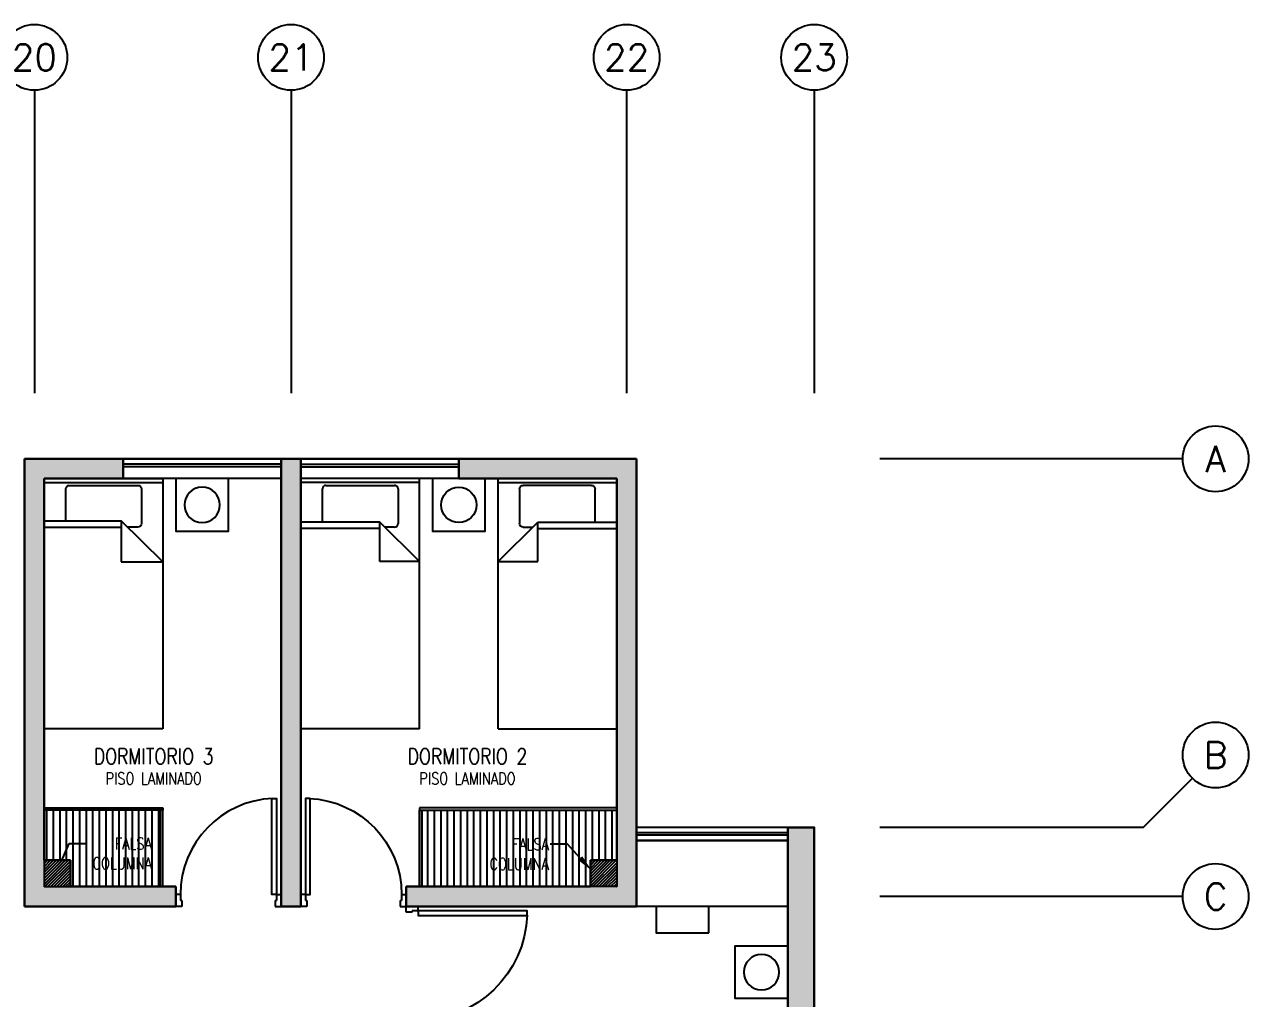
# Model space of a CAD drawing. Header units: millimetres. Extents: x 98 to 155, y -181 to 127.
# Drawn here: x 145.69 to 154.99, y 71.45 to 78.85 of the extents above; entities that cross this region are included whole.
import ezdxf
from ezdxf import colors
from ezdxf.entities.mleader import LeaderData, LeaderLine
from ezdxf.enums import TextEntityAlignment as Align
from ezdxf.math import Vec2, Vec3

# ---------------------------------------------------------------- set-up
doc = ezdxf.new("R2010")
doc.units = ezdxf.units.MM
doc.header["$LTSCALE"] = 15
for name, pattern in [('HIDDEN2', [0.1875, 0.125, -0.0625]), ('PHANTOM', [63.5, 31.75, -6.35, 6.35, -6.35, 6.35, -6.35]), ('PHANTOM2', [1.25, 0.625, -0.125, 0.125, -0.125, 0.125, -0.125]), ('X-REF_DP_Arquitectura$0$HIDDEN', [0.375, 0.25, -0.125])]:
    doc.linetypes.add(name, pattern=pattern)
doc.layers.get('0').update_dxf_attribs({"color": 250})
for name, color, linetype in [('A-COTAS EXT', 250, 'Continuous'), ('A-EJES', 250, 'PHANTOM'), ('A-HATCH', 250, 'Continuous'), ('A-MOBILIARIO', 250, 'Continuous'), ('A-MURO BAJO', 250, 'Continuous'), ('A-TEXTO-ACABADO PISO', 250, 'Continuous'), ('A_50_TextoAmbiente', 252, 'Continuous'), ('A_50_TextoIndicaciones', 250, 'Continuous'), ('A_50_Vigas', 250, 'X-REF_DP_Arquitectura$0$HIDDEN'), ('A_60_HatchEstructuras', 250, 'Continuous'), ('DLP_MOBILIARIO FIJO', 250, 'Continuous')]:
    doc.layers.add(name, color=color, linetype=linetype)
doc.layers.add('A-MUROS', color=252, linetype='Continuous', lineweight=30)
doc.layers.add('A_20_Estructuras', color=250, linetype='Continuous', lineweight=18)
doc.styles.add('ROMANS', font='romans.shx', dxfattribs={"width": 0.8})

# ---------------------------------------------------------------- blocks, each defined once
blk = doc.blocks.new('EF-P2-P4')
at = {"layer": 'A_60_HatchEstructuras'}
h = blk.add_hatch(color=256, dxfattribs=at)
h.dxf.hatch_style = 1
h.paths.add_polyline_path([(47.35, 0), (46, 0), (46, -0.15), (47.2, -0.15), (47.2, -3.25), (45.6, -3.25), (45.6, -3.4), (47.35, -3.4)])
h.paths.add_polyline_path([(44.8, 0), (44.65, 0), (44.65, -3.4), (44.8, -3.4)])
h.paths.add_polyline_path([(43.85, -3.25), (42.85, -3.25), (42.85, -0.15), (43.45, -0.15), (43.45, 0), (42.7, 0), (42.7, -3.4), (43.85, -3.4)])
h = blk.add_hatch(color=256, dxfattribs=at)
h.dxf.hatch_style = 1
h.paths.add_polyline_path([(45.75, -8.35), (45.6032, -8.35), (45.6, -8.35), (45.6, -9.4), (44.25, -9.4), (44.25, -7.8), (44.05, -7.8), (44.05, -9.4), (43.6, -9.4), (43.6, -9.55), (45.75, -9.55)], flags=17)
h.paths.add_polyline_path([(45.75, -7), (48.5, -7), (48.5, -11.05), (48.7, -11.05), (48.7, -2.8), (48.5, -2.8), (48.5, -6.85), (45.75, -6.85), (45.75, -6.25), (45.6, -6.25), (45.6, -6.85), (42.85, -6.85), (42.85, -4.3), (42.7, -4.3), (42.7, -6.85), (39.8499, -6.85), (39.8499, -7), (42.7, -7), (42.7, -9.55), (42.85, -9.55), (42.85, -7), (45.6, -7), (45.6, -7.6), (45.75, -7.6)])
h.paths.add_polyline_path([(45.75, -4.3), (43.6, -4.3), (43.6, -4.45), (44.05, -4.45), (44.05, -6.05), (44.25, -6.05), (44.25, -4.45), (45.6, -4.45), (45.6, -5.5), (45.75, -5.5)], flags=17)
at = {"layer": 'A_20_Estructuras'}
for points in [[(44.8, 0), (44.65, 0), (44.65, -3.4), (44.8, -3.4)], [(47.35, 0), (46, 0), (46, -0.15), (47.2, -0.15), (47.2, -3.25), (45.6, -3.25), (45.6, -3.4), (47.35, -3.4)], [(43.85, -3.25), (42.85, -3.25), (42.85, -0.15), (43.45, -0.15), (43.45, 0), (42.7, 0), (42.7, -3.4), (43.85, -3.4)], [(45.75, -7), (48.5, -7), (48.5, -11.05), (48.7, -11.05), (48.7, -2.8), (48.5, -2.8), (48.5, -6.85), (45.75, -6.85), (45.75, -6.25), (45.6, -6.25), (45.6, -6.85), (42.85, -6.85), (42.85, -4.3), (42.7, -4.3), (42.7, -6.85), (39.8499, -6.85), (39.8499, -7), (42.7, -7), (42.7, -9.55), (42.85, -9.55), (42.85, -7), (45.6, -7), (45.6, -7.6), (45.75, -7.6)]]:
    blk.add_lwpolyline(points, close=True, dxfattribs=at)
at = {"layer": 'A_50_Vigas'}
for p, q in [((43.45, 0), (44.65, 0)), ((44.8, 0), (46, 0)), ((48.5, -2.8), (47.35, -2.8))]:
    blk.add_line(p, q, dxfattribs=at)
blk = doc.blocks.new('A$C77AB7FBD')
at = {"linetype": 'Continuous'}
for p, q in [((0, 0), (0, 1.9)), ((0.9, 1.9), (0, 1.9)), ((0.9, 1.87), (0, 1.87)), ((0.9, 0), (0.9, 1.9)), ((0.164, 1.57), (0.164, 1.8219)), ((0.1908, 1.8487), (0.7119, 1.8487)), ((0.7386, 1.8219), (0.7386, 1.5585)), ((0.6, 1.57), (0, 1.57)), ((0.6, 1.52), (0, 1.52)), ((0.6, 1.27), (0.6, 1.57)), ((0.9, 1.27), (0.6, 1.57)), ((0.7119, 1.5317), (0.6383, 1.5317)), ((0.9, 1.27), (0.6, 1.27)), ((0.9, 0), (0, 0))]:
    blk.add_line(p, q, dxfattribs=at)
for centre, start, end in [((0.1908, 1.8219), 90, 180), ((0.7119, 1.8219), 0, 90), ((0.7119, 1.5585), 270, 0)]:
    blk.add_arc(centre, 0.0267, start, end, dxfattribs=at)
blk = doc.blocks.new('A$C2EBA15F5')
blk.add_lwpolyline([(0, 0.4), (0, 0), (0.4, 0), (0.4, 0.4)], close=True)
blk.add_circle((0.2, 0.2), 0.1344)
blk = doc.blocks.new('CAMA PROYECCION')
for p, q in [((37.495, 40.6423, 0), (37.495, 38.771, 0)), ((38.3949, 40.6423, 0), (37.495, 40.6423, 0)), ((38.3949, 38.771, 0), (38.3949, 40.6423, 0)), ((38.0806, 39.3741, 0), (38.3949, 39.3741, 0)), ((38.3949, 39.3741, 0), (38.0806, 39.0644, 0)), ((38.0806, 39.0644, 0), (38.0806, 39.3741, 0)), ((38.0806, 39.1133, 0), (37.495, 39.1133, 0)), ((37.495, 39.0644, 0), (38.0806, 39.0644, 0)), ((37.659, 39.0644, 0), (37.659, 38.8203, 0)), ((38.2069, 39.1106, 0), (38.1275, 39.1106, 0)), ((38.2336, 38.8203, 0), (38.2336, 39.0838, 0)), ((37.495, 38.7423, 0), (37.495, 38.9974, 0)), ((38.3949, 38.7423, 0), (38.3949, 38.9974, 0)), ((37.6857, 38.7936, 0), (38.2069, 38.7936, 0)), ((37.495, 38.771, 0), (38.3949, 38.771, 0)), ((37.495, 38.7423, 0), (38.3949, 38.7423, 0))]:
    blk.add_line(p, q)
at = {"elevation": 0}
blk.add_lwpolyline([(38.495, 38.7423), (38.495, 39.1423), (38.895, 39.1423), (38.895, 38.7423)], close=True, dxfattribs=at)
blk.add_circle((38.695, 38.9423, 0), 0.1344)
for centre, start, end in [((38.2069, 39.0838, 0), 0, 90), ((37.6857, 38.8203, 0), 180, 270), ((38.2069, 38.8203, 0), 270, 0)]:
    blk.add_arc(centre, 0.0267, start, end)
blk = doc.blocks.new('*U144')
for p, q in [((0.01, 0.755), (0.01, 0.8)), ((0.055, 0.755), (0.01, 0.755)), ((0.1, 0.765), (0.055, 0.765)), ((0.055, 0.755), (0.055, 0.765)), ((0.1, 0.765), (0.1, 0.8)), ((0.055, 0.045), (0.01, 0.045)), ((0.01, 0.045), (0.01, 0)), ((0.055, 0.045), (0.055, 0.035)), ((0.1, 0.035), (0.055, 0.035)), ((0.1, 0.035), (0.1, 0))]:
    blk.add_line(p, q)
blk.add_lwpolyline([(0.83, 0.07), (0.83, 0.035), (0.1, 0.035), (0.1, 0.07)], close=True)
at = {"linetype": 'HIDDEN2'}
blk.add_arc((0.0996, 0.034), 0.731, 2.23015, 89.96723, dxfattribs=at)
blk = doc.blocks.new('*U145')
for p, q in [((0.01, 0.855), (0.01, 0.9)), ((0.055, 0.855), (0.01, 0.855)), ((0.1, 0.865), (0.055, 0.865)), ((0.055, 0.855), (0.055, 0.865)), ((0.1, 0.865), (0.1, 0.9)), ((0.055, 0.045), (0.01, 0.045)), ((0.01, 0.045), (0.01, 0)), ((0.055, 0.045), (0.055, 0.035)), ((0.1, 0.035), (0.055, 0.035)), ((0.1, 0.035), (0.1, 0))]:
    blk.add_line(p, q)
blk.add_lwpolyline([(0.93, 0.07), (0.93, 0.035), (0.1, 0.035), (0.1, 0.07)], close=True)
at = {"linetype": 'HIDDEN2'}
blk.add_arc((0.0995, 0.0339), 0.8311, 2.23015, 89.96723, dxfattribs=at)
blk = doc.blocks.new('Ejes_Torre C')
at = {"layer": 'A-COTAS EXT'}
blk.add_line((52.55, 11.05), (52.9232, 11.4232), dxfattribs=at)
at = {"layer": 'A-EJES', "linetype": 'PHANTOM2'}
for points in [[(44.125, 16.65), (44.125, 14.35)], [(46.075, 16.65), (46.075, 14.35)], [(48.625, 16.65), (48.625, 14.35)], [(50.05, 16.65), (50.05, 14.35)], [(52.85, 13.85), (50.55, 13.85)], [(52.55, 11.05), (50.55, 11.05)], [(52.85, 10.525), (50.55, 10.525)]]:
    blk.add_lwpolyline(points, dxfattribs=at)
at = {"layer": 'A-EJES', "linetype": 'Continuous'}
for centre in [(44.125, 16.9), (46.075, 16.9), (48.625, 16.9), (50.05, 16.9), (53.1, 13.85), (53.1, 11.6), (53.1, 10.525)]:
    blk.add_circle(centre, 0.25, dxfattribs=at)
at = {"layer": 'A-EJES', "linetype": 'Continuous', "style": 'ROMANS'}
for s, p in [('20', (44.125, 16.9)), ('21', (46.075, 16.9)), ('22', (48.625, 16.9)), ('23', (50.05, 16.9))]:
    blk.add_text(s, height=0.2, dxfattribs=at).set_placement(p, align=Align.MIDDLE_CENTER)
for s, p in [('A', (53.1, 13.85)), ('B', (53.1, 11.6)), ('C', (53.1, 10.525))]:
    blk.add_text(s, height=0.2, rotation=0, dxfattribs=at).set_placement(p, align=Align.MIDDLE_CENTER)

msp = doc.modelspace()

# ---------------------------------------------------------------- hatches: boundary and pattern name
at = {"layer": 'A-HATCH'}
h = msp.add_hatch(dxfattribs=at)
h.set_pattern_fill('ANSI31', color=256, scale=0.005)
h.set_pattern_definition([(45, (99.050705, 64.50493), (-0.01122532, 0.01122532), [])])
h.paths.add_polyline_path([(145.8417, 72.5049), (146.0417, 72.5049), (146.0417, 72.3049), (145.8417, 72.3049)])
h = msp.add_hatch(dxfattribs=at)
h.set_pattern_fill('ANSI31', color=256, scale=0.005)
h.set_pattern_definition([(45, (101.641672, 64.50493), (-0.01122532, 0.01122532), [])])
h.paths.add_polyline_path([(150.1917, 72.5049), (149.9917, 72.5049), (149.9917, 72.3049), (150.1917, 72.3049)])
at = {"layer": 'DLP_MOBILIARIO FIJO'}
h = msp.add_hatch(dxfattribs=at)
h.set_pattern_fill('_USER', color=256, scale=0.05, angle=270, pattern_type=0)
h.set_pattern_definition([(270, (86.661673, 101.934894), (0.05, -9e-18), [])])
h.paths.add_polyline_path([(145.8417, 72.8849), (146.7217, 72.8849), (146.7217, 72.3049), (146.0417, 72.3049), (146.0417, 72.5049), (145.8417, 72.5049)])
h = msp.add_hatch(dxfattribs=at)
h.set_pattern_fill('_USER', color=256, scale=0.05, angle=270, pattern_type=0)
h.set_pattern_definition([(270, (-9390.743184, -4872.660887), (0.05, -9e-18), [])])
h.paths.add_polyline_path([(150.1917, 72.8849), (150.1917, 72.5049), (149.9917, 72.5049), (149.9917, 72.3049), (148.7117, 72.3049), (148.7117, 72.8849)])

# ---------------------------------------------------------------- linework, layer by layer
at = {"layer": 'A-MOBILIARIO'}
for points in [[(150.3417, 72.1549), (150.3417, 72.6549), (151.4917, 72.6549), (151.4917, 72.1549)], [(150.8917, 71.9549), (150.8917, 72.1549), (150.4917, 72.1549), (150.4917, 71.9549)]]:
    msp.add_lwpolyline(points, close=True, dxfattribs=at)
at = {"layer": 'A-MURO BAJO'}
for p, q in [((147.6417, 75.5549), (146.4417, 75.5549)), ((148.9917, 75.5549), (147.7917, 75.5549)), ((147.6417, 75.4049), (146.4417, 75.4049)), ((148.9917, 75.4049), (147.7917, 75.4049)), ((151.4917, 72.7549), (150.3417, 72.7549)), ((151.4917, 72.6549), (150.3417, 72.6549))]:
    msp.add_line(p, q, dxfattribs=at)
at = {"layer": 'A-MUROS'}
for p, q in [((145.6917, 75.5549), (146.4417, 75.5549)), ((145.6917, 72.1549), (145.6917, 75.5549)), ((146.4417, 75.4049), (146.4417, 75.5549)), ((147.6417, 75.5549), (147.7917, 75.5549)), ((147.6417, 72.1549), (147.6417, 75.5549)), ((147.7917, 72.1549), (147.7917, 75.5549)), ((148.9917, 75.5549), (150.3417, 75.5549)), ((148.9917, 75.4049), (148.9917, 75.5549)), ((150.3417, 72.1549), (150.3417, 75.5549)), ((145.8417, 75.4049), (146.4417, 75.4049)), ((145.8417, 72.5049), (145.8417, 75.4049)), ((148.9917, 75.4049), (150.1917, 75.4049)), ((150.1917, 72.5049), (150.1917, 75.4049)), ((146.0417, 72.5049), (145.8417, 72.5049)), ((146.0417, 72.3049), (146.0417, 72.5049)), ((149.9917, 72.3049), (149.9917, 72.5049)), ((149.9917, 72.5049), (150.1917, 72.5049)), ((146.0417, 72.3049), (146.8417, 72.3049)), ((146.8417, 72.1549), (146.8417, 72.3049)), ((148.5917, 72.3049), (149.9917, 72.3049)), ((148.5917, 72.1549), (148.5917, 72.3049)), ((145.6917, 72.1549), (146.8417, 72.1549)), ((147.6417, 72.1549), (147.7917, 72.1549)), ((148.5917, 72.1549), (150.3417, 72.1549))]:
    msp.add_line(p, q, dxfattribs=at)
at = {"layer": 'A-MUROS', "elevation": 0}
msp.add_lwpolyline([(148.7417, 68.7049), (151.4917, 68.7049), (151.4917, 72.7549), (151.6917, 72.7549), (151.6917, 64.5049), (151.4917, 64.505), (151.4917, 68.5549), (148.7417, 68.5549)], dxfattribs=at)
at = {"layer": 'DLP_MOBILIARIO FIJO'}
for p, q in [((147.6417, 75.5149), (146.4417, 75.5149)), ((147.6417, 75.4949), (146.4417, 75.4949)), ((147.7917, 75.5149), (148.9917, 75.5149)), ((147.7917, 75.4949), (148.9917, 75.4949)), ((151.4917, 72.7149), (150.3417, 72.7149)), ((151.4917, 72.6949), (150.3417, 72.6949))]:
    msp.add_line(p, q, dxfattribs=at)
at = {"layer": 'DLP_MOBILIARIO FIJO', "elevation": 0}
for points in [[(146.7417, 72.9049), (146.7417, 72.8849), (145.8417, 72.8849), (145.8417, 72.9049)], [(146.7217, 72.3049), (146.7417, 72.3049), (146.7417, 72.8849), (146.7217, 72.8849)], [(148.6917, 72.9049), (148.6917, 72.8849), (150.1917, 72.8849), (150.1917, 72.9049)], [(148.7117, 72.3049), (148.6917, 72.3049), (148.6917, 72.8849), (148.7117, 72.8849)]]:
    msp.add_lwpolyline(points, close=True, dxfattribs=at)
at = {"layer": 'DLP_MOBILIARIO FIJO'}
for points in [[(145.8417, 72.3049), (146.7217, 72.3049), (146.7217, 72.8849), (145.8417, 72.8849)], [(150.1917, 72.3049), (148.7117, 72.3049), (148.7117, 72.8849), (150.1917, 72.8849)]]:
    msp.add_lwpolyline(points, close=True, dxfattribs=at)

# ---------------------------------------------------------------- block references
msp.add_blockref('EF-P2-P4', (102.9917, 75.5547))
at = {"layer": 'A-EJES'}
msp.add_blockref('Ejes_Torre C', (101.6417, 61.7049), dxfattribs=at)
at = {"layer": 'A-MOBILIARIO', "xscale": -1}
for name, p, rotation in [('CAMA PROYECCION', (108.3467, 114.1472, 0), 180), ('*U144', (147.7917, 72.1449), 270), ('*U145', (148.5817, 72.1549), 180)]:
    msp.add_blockref(name, p, dxfattribs=dict(at, rotation=rotation))
at = {"layer": 'A-MOBILIARIO'}
msp.add_blockref('A$C77AB7FBD', (147.7917, 73.5049), dxfattribs=at)
at = {"layer": 'A-MOBILIARIO', "extrusion": (0, 0, -1), "xscale": -1, "zscale": -1}
msp.add_blockref('A$C2EBA15F5', (-148.7917, 75.0049), dxfattribs=at)
at = {"layer": 'A-MOBILIARIO', "xscale": -1}
for name, p in [('A$C77AB7FBD', (150.1917, 73.5049)), ('A$C2EBA15F5', (151.4917, 71.455))]:
    msp.add_blockref(name, p, dxfattribs=at)
at = {"layer": 'A-MOBILIARIO', "rotation": 90}
msp.add_blockref('*U144', (147.6417, 72.1449), dxfattribs=at)

# ---------------------------------------------------------------- texts
at = {"layer": 'A-TEXTO-ACABADO PISO', "char_height": 0.09, "attachment_point": 2, "style": 'ROMANS'}
for insert in [(146.6735, 73.1716), (149.0575, 73.1716)]:
    msp.add_mtext_dynamic_manual_height_columns('PISO LAMINADO', width=1.20225, gutter_width=12.5, heights=[0], dxfattribs=dict(at, insert=insert))
at = {"layer": 'A_50_TextoAmbiente', "style": 'ROMANS', "width": 0.8}
for s, p in [('DORMITORIO 3', (146.6733, 73.2349)), ('DORMITORIO 2', (149.0576, 73.2349))]:
    msp.add_text(s, height=0.12, dxfattribs=at).set_placement(p, align=Align.CENTER)

# ---------------------------------------------------------------- leaders
at = {"layer": 'A_50_TextoIndicaciones'}
ml = msp.add_multileader_mtext('Standard', dxfattribs=at)
ml.set_content('FALSA COLUMNA', color=256, style='ROMANS')
ml.set_leader_properties(color=7)
ml.build(insert=Vec2(0, 0))
ml.multileader.update_dxf_attribs({"dogleg_length": 1.3073, "arrow_head_size": 0.13, "scale": 0.1})
ctx = ml.context
ctx.base_point, ctx.scale, ctx.char_height, ctx.arrow_head_size, ctx.landing_gap_size, ctx.plane_origin = Vec3(146.1617, 72.6315), 0.1, 0.09, 0.13, 0.01, Vec3(146.8831, 73.6149)
ctx.text_align_type = 2
notes = []
notes.append((ctx, [(1, (1, 1, 0), (146.031, 72.6315), (1, 0), 0.1307, [(0, [(145.9199, 72.3795)], 0, [])])]))
ctx.mtext.insert, ctx.mtext.width, ctx.mtext.defined_height, ctx.mtext.alignment, ctx.mtext.flow_direction = Vec3(146.6586, 72.6765), 0.532149, 0.5349, 3, 5
ml = msp.add_multileader_mtext('Standard', dxfattribs=at)
ml.set_content('FALSA COLUMNA', color=256, style='ROMANS')
ml.set_leader_properties(color=7)
ml.build(insert=Vec2(0, 0))
ml.multileader.update_dxf_attribs({"dogleg_length": 1.3073, "arrow_head_size": 0.13, "scale": 0.1})
ctx = ml.context
ctx.base_point, ctx.scale, ctx.char_height, ctx.arrow_head_size, ctx.landing_gap_size, ctx.plane_origin = Vec3(149.1789, 72.6268), 0.1, 0.09, 0.13, 0.01, Vec3(149.9003, 73.6102)
ctx.text_align_type = 2
notes.append((ctx, [(0, (1, 1, 0), (149.8165, 72.6268), (-1, 0), 0.1307, [(0, [(150.0025, 72.4258)], 0, [])])]))
ctx.mtext.insert, ctx.mtext.width, ctx.mtext.defined_height, ctx.mtext.alignment, ctx.mtext.flow_direction = Vec3(149.6758, 72.6718), 0.532149, 0.5349, 3, 5
for ctx, leaders in notes:
    for number, flags, end, landing, length, lines in leaders:
        leader = LeaderData()
        leader.index, (leader.has_last_leader_line, leader.has_dogleg_vector, leader.attachment_direction) = number, flags
        leader.last_leader_point, leader.dogleg_vector, leader.dogleg_length = Vec3(end), Vec3(landing), length
        for number, points, colour, breaks in lines:
            line = LeaderLine()
            line.index, line.vertices, line.color, line.breaks = number, Vec3.list(points), colors.encode_raw_color(colour), breaks
            leader.lines.append(line)
        ctx.leaders.append(leader)

doc.saveas('drawing.dxf')
